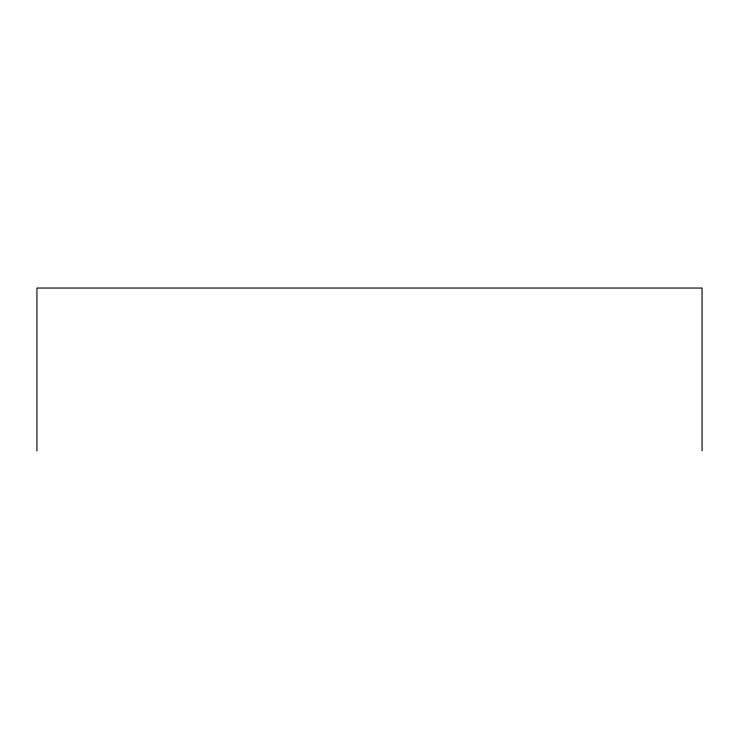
<?xml version="1.0" encoding="UTF-8"?>
<svg xmlns="http://www.w3.org/2000/svg" width="739" height="739" viewBox="0 0 739 739"><rect width="100%" height="100%" fill="white"/><g stroke="black" fill="none" stroke-linecap="round" stroke-linejoin="round"><path stroke-width="1.11" d="M702.05 450.956L702.05 288.044L36.95 288.044L36.95 450.956"/></g></svg>
